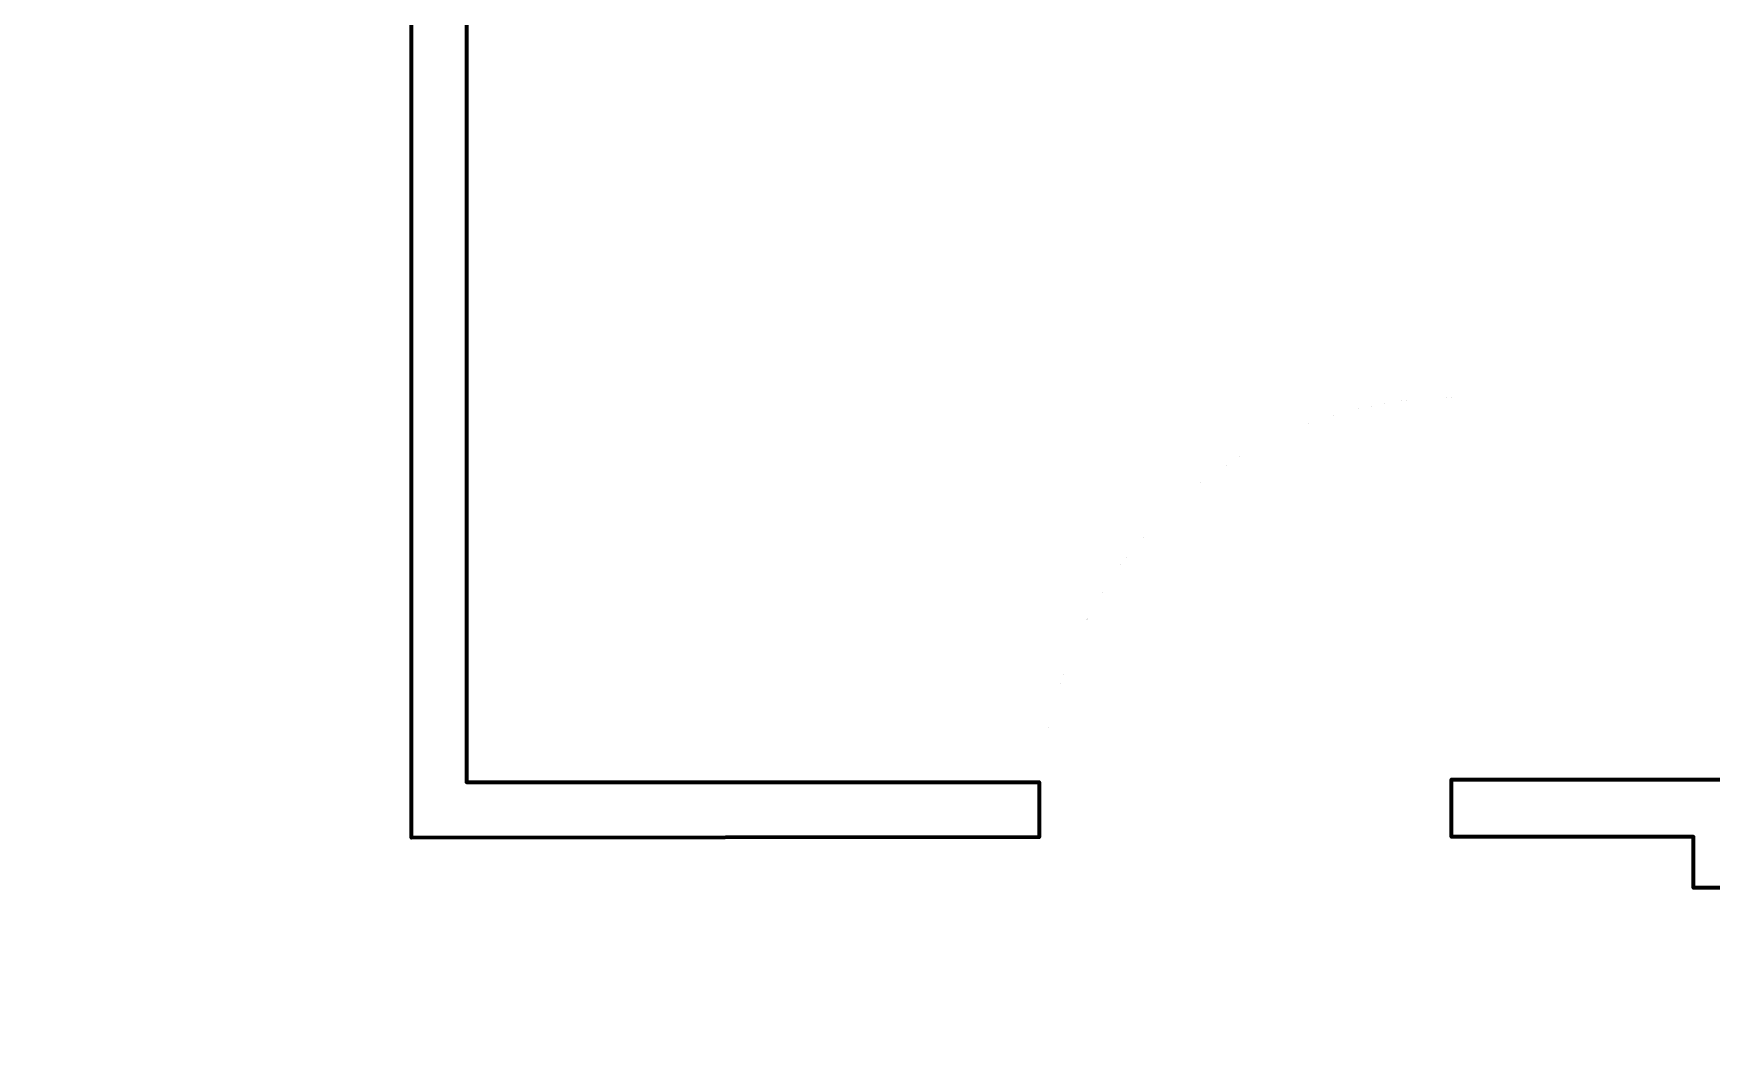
# Model space of a CAD drawing. Header units: metres. Extents: x 4.1 to 16.1, y -8.7 to -1.1.
# Drawn here: x 7.81 to 11.472, y -5.436 to -3.244 of the extents above; entities that cross this region are included whole.
import ezdxf

# ---------------------------------------------------------------- set-up
doc = ezdxf.new("R2010")
doc.units = ezdxf.units.M
doc.header["$LTSCALE"] = 10
doc.layers.get('0').update_dxf_attribs({"linetype": 'CONTINUOUS', "lineweight": 100})
for name, color, linetype, lineweight in [('doors', 1, 'CONTINUOUS', 100), ('kitchencabinets.us', 4, 'CONTINUOUS', 100), ('roomitems', 2, 'CONTINUOUS', 100), ('walls', 8, 'CONTINUOUS', 100)]:
    doc.layers.add(name, color=color, linetype=linetype, lineweight=lineweight)

# ---------------------------------------------------------------- blocks, each defined once
blk = doc.blocks.new('W-0-1')
at = {"color": 0, "const_width": 0.01}
for points in [[(-450, -75), (-450, 0)], [(450, 0), (441.8, -122.1)], [(450, 0), (450, 0)], [(-450, -150), (-450, -75)], [(441.8, -122.1), (417.8, -239.2)], [(-450, -225), (-450, -150)], [(-450, -300), (-450, -225)], [(417.8, -239.2), (379.3, -350.3)], [(-450, -375), (-450, -300)], [(379.3, -350.3), (327.1, -454.2)], [(-450, -450), (-450, -375)], [(-450, -525), (-450, -450)], [(327.1, -454.2), (262.5, -549.9)], [(-450, -600), (-450, -525)], [(262.5, -549.9), (186.4, -636.4)], [(-450, -675), (-450, -600)], [(186.4, -636.4), (99.9, -712.5)], [(-450, -750), (-450, -675)], [(99.9, -712.5), (4.2, -777.1)], [(-450, -825), (-450, -750)], [(4.2, -777.1), (-99.7, -829.3)], [(-450, -900), (-450, -825)], [(-99.7, -829.3), (-210.8, -867.8)], [(-210.8, -867.8), (-327.9, -891.8)], [(-327.9, -891.8), (-450, -900)]]:
    blk.add_lwpolyline(points, dxfattribs=at)
blk = doc.blocks.new('F-0-0')
at = {"color": 0, "const_width": 0.01}
for points in [[(-816.6, 290.4), (-816.6, 290.4)], [(-816.6, 290.4), (-680.5, 290.4)], [(-816.6, 242), (-816.6, 290.4)], [(-816.6, 290.4), (-816.6, 290.4)], [(-816.6, 290.4), (-816.6, 290.4)], [(-816.6, 267.1), (-816.6, 267.1)], [(-816.6, 267.1), (-680.5, 267.1)], [(-680.5, 290.4), (-544.4, 290.4)], [(-680.5, 267.1), (-544.4, 267.1)], [(-544.4, 290.4), (-408.3, 290.4)], [(-544.4, 267.1), (-408.3, 267.1)], [(-408.3, 290.4), (-272.2, 290.4)], [(-408.3, 267.1), (-272.2, 267.1)], [(-272.2, 290.4), (-136.1, 290.4)], [(-272.2, 267.1), (-136.1, 267.1)], [(-136.1, 290.4), (0, 290.4)], [(-136.1, 267.1), (0, 267.1)], [(0, 290.4), (136.1, 290.4)], [(0, 267.1), (136.1, 267.1)], [(136.1, 290.4), (272.2, 290.4)], [(136.1, 267.1), (272.2, 267.1)], [(272.2, 290.4), (408.3, 290.4)], [(272.2, 267.1), (408.3, 267.1)], [(408.3, 290.4), (544.4, 290.4)], [(408.3, 267.1), (544.4, 267.1)], [(544.4, 290.4), (680.5, 290.4)], [(544.4, 267.1), (680.5, 267.1)], [(680.5, 290.4), (816.6, 290.4)], [(680.5, 267.1), (816.6, 267.1)], [(816.6, 290.4), (816.6, 242)], [(-816.6, 193.6), (-816.6, 242)], [(816.6, 242), (816.6, 193.6)], [(-816.6, 145.2), (-816.6, 193.6)], [(816.6, 193.6), (816.6, 145.2)], [(-816.6, 96.8), (-816.6, 145.2)], [(816.6, 145.2), (816.6, 96.8)], [(-816.6, 48.4), (-816.6, 96.8)], [(816.6, 96.8), (816.6, 48.4)], [(-816.6, 0), (-816.6, 48.4)], [(816.6, 48.4), (816.6, 0)], [(-816.6, -48.4), (-816.6, 0)], [(816.6, 0), (816.6, -48.4)], [(-816.6, -96.8), (-816.6, -48.4)], [(816.6, -48.4), (816.6, -96.8)], [(-816.6, -145.2), (-816.6, -96.8)], [(816.6, -96.8), (816.6, -145.2)], [(-816.6, -193.6), (-816.6, -145.2)], [(816.6, -145.2), (816.6, -193.6)], [(-816.6, -242), (-816.6, -193.6)], [(816.6, -193.6), (816.6, -242)], [(-816.6, -290.4), (-816.6, -242)], [(816.6, -242), (816.6, -290.4)], [(-680.5, -290.4), (-816.6, -290.4)], [(-544.4, -290.4), (-680.5, -290.4)], [(-408.3, -290.4), (-544.4, -290.4)], [(-272.2, -290.4), (-408.3, -290.4)], [(-136.1, -290.4), (-272.2, -290.4)], [(0, -290.4), (-136.1, -290.4)], [(136.1, -290.4), (0, -290.4)], [(272.2, -290.4), (136.1, -290.4)], [(408.3, -290.4), (272.2, -290.4)], [(544.4, -290.4), (408.3, -290.4)], [(680.5, -290.4), (544.4, -290.4)], [(816.6, -290.4), (680.5, -290.4)]]:
    blk.add_lwpolyline(points, dxfattribs=at)
blk = doc.blocks.new('F-0-4')
at = {"color": 0, "const_width": 0.01}
for points in [[(-830.8, 561.2), (-830.8, 561.2)], [(-830.8, 561.2), (-692.4, 561.2)], [(-830.8, 467.7), (-830.8, 561.2)], [(-830.8, 561.2), (-830.8, 561.2)], [(-830.8, 561.2), (-830.8, 561.2)], [(-692.4, 561.2), (-553.9, 561.2)], [(-553.9, 561.2), (-415.4, 561.2)], [(-415.4, 561.2), (-276.9, 561.2)], [(-276.9, 561.2), (-138.5, 561.2)], [(-138.5, 561.2), (0, 561.2)], [(0, 561.2), (138.5, 561.2)], [(138.5, 561.2), (276.9, 561.2)], [(276.9, 561.2), (415.4, 561.2)], [(415.4, 561.2), (553.9, 561.2)], [(553.9, 561.2), (692.4, 561.2)], [(692.4, 561.2), (830.8, 561.2)], [(830.8, 561.2), (830.8, 467.7)], [(-830.8, 374.1), (-830.8, 467.7)], [(830.8, 467.7), (830.8, 374.1)], [(-830.8, 280.6), (-830.8, 374.1)], [(830.8, 374.1), (830.8, 280.6)], [(-830.8, 187.1), (-830.8, 280.6)], [(830.8, 280.6), (830.8, 187.1)], [(-830.8, 93.5), (-830.8, 187.1)], [(830.8, 187.1), (830.8, 93.5)], [(-830.8, 0), (-830.8, 93.5)], [(830.8, 93.5), (830.8, 0)], [(-830.8, -93.5), (-830.8, 0)], [(830.8, 0), (830.8, -93.5)], [(-830.8, -187.1), (-830.8, -93.5)], [(830.8, -93.5), (830.8, -187.1)], [(-830.8, -280.6), (-830.8, -187.1)], [(830.8, -187.1), (830.8, -280.6)], [(-830.8, -374.1), (-830.8, -280.6)], [(830.8, -280.6), (830.8, -374.1)], [(-830.8, -467.7), (-830.8, -374.1)], [(830.8, -374.1), (830.8, -467.7)], [(-830.8, -561.2), (-830.8, -467.7)], [(830.8, -467.7), (830.8, -561.2)], [(-692.4, -561.2), (-830.8, -561.2)], [(-553.9, -561.2), (-692.4, -561.2)], [(-415.4, -561.2), (-553.9, -561.2)], [(-276.9, -561.2), (-415.4, -561.2)], [(-138.5, -561.2), (-276.9, -561.2)], [(0, -561.2), (-138.5, -561.2)], [(138.5, -561.2), (0, -561.2)], [(276.9, -561.2), (138.5, -561.2)], [(415.4, -561.2), (276.9, -561.2)], [(553.9, -561.2), (415.4, -561.2)], [(692.4, -561.2), (553.9, -561.2)], [(830.8, -561.2), (692.4, -561.2)]]:
    blk.add_lwpolyline(points, dxfattribs=at)

msp = doc.modelspace()

# ---------------------------------------------------------------- linework, layer by layer
at = {"layer": 'walls'}
for points in [[(16.123, -2.254), (15.874, -2.253), (15.874, -1.375), (11.375, -1.377), (8.755, -1.377), (8.755, -4.877), (10.005, -4.877), (10.005, -4.997), (8.635, -4.998), (8.635, -1.383), (7.019, -1.383), (7.019, -2.391), (6.769, -2.391), (6.769, -1.126), (11.124, -1.126), (16.123, -1.124)], [(16.123, -5.946), (15.87, -5.946), (15.87, -4.99), (11.552, -4.99), (11.552, -5.107), (11.433, -5.107), (11.433, -4.996), (10.905, -4.996), (10.905, -4.871), (11.625, -4.871), (15.873, -4.873), (15.873, -4.085), (16.123, -4.085)]]:
    msp.add_lwpolyline(points, close=True, dxfattribs=at)

# ---------------------------------------------------------------- block references
at = {"layer": 'doors', "xscale": 0.001, "yscale": 0.001, "rotation": -179.99977082}
msp.add_blockref('W-0-1', (10.4558, -4.9374), dxfattribs=at)
at = {"layer": 'kitchencabinets.us', "xscale": 0.001, "yscale": 0.001, "rotation": -90.00021046}
msp.add_blockref('F-0-0', (9.0462, -4.0609), dxfattribs=at)
at = {"layer": 'roomitems', "xscale": 0.001, "yscale": 0.001, "rotation": -89.9996375}
msp.add_blockref('F-0-4', (10.6946, -2.809), dxfattribs=at)

doc.saveas('drawing.dxf')
